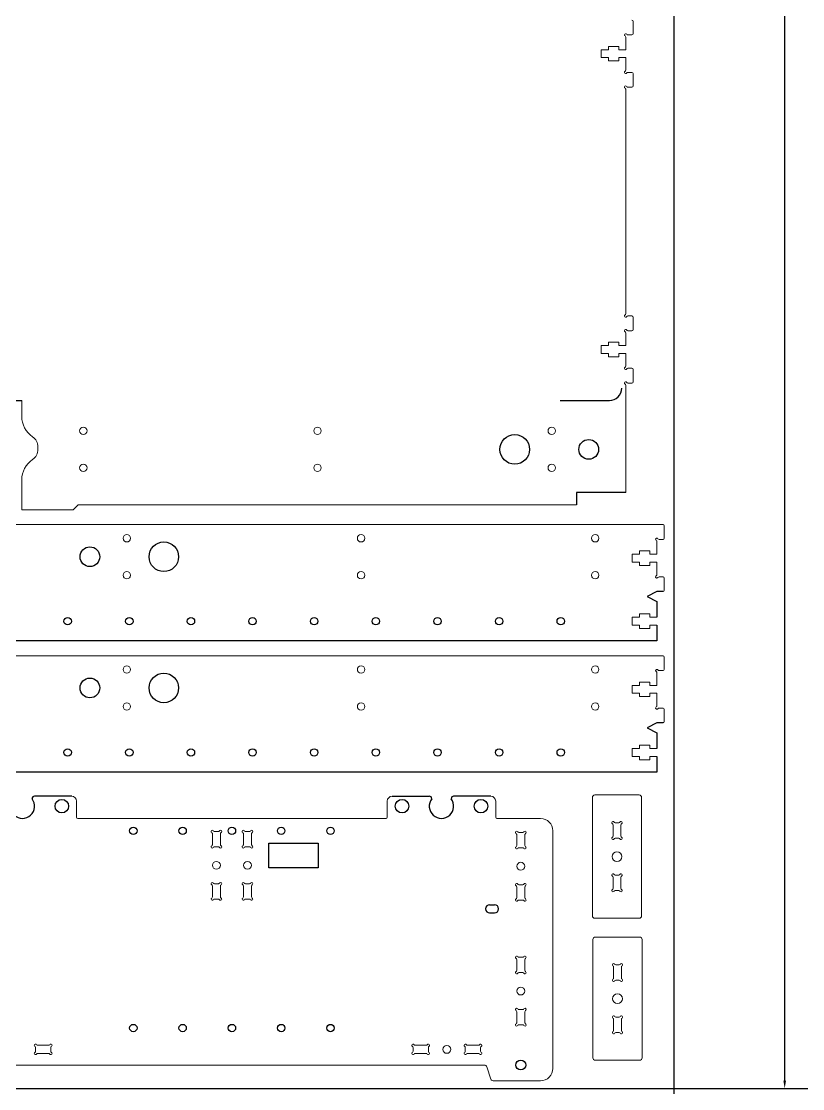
# Model space of a CAD drawing. Header units: millimetres. Extents: x 758 to 1394, y -402 to 605.
# Drawn here: x 1077.2 to 1394.1, y -402 to 30.8 of the extents above; entities that cross this region are included whole.
import ezdxf

# ---------------------------------------------------------------- set-up
doc = ezdxf.new("R2010")
doc.units = ezdxf.units.MM
doc.header["$PDSIZE"] = -1
doc.layers.add('Layer0', color=7, linetype='Continuous', true_color=0xffffff)
doc.dimstyles.new('ISO-25', dxfattribs={"dimtxt": 2.5, "dimasz": 2.5, "dimexe": 1.25, "dimexo": 0.625, "dimtad": 1, "dimtxsty": 'Standard', "dimcen": 2.5, "dimadec": 0, "dimazin": 0, "dimtfac": 1, "dimtmove": 0, "dimatfit": 3, "dimfxl": 1, "dimarcsym": 0})

# ---------------------------------------------------------------- blocks, each defined once
blk = doc.blocks.new('*D19')
at = {"layer": 'Defpoints', "color": 0}
for p in [(1341.88, 554.69), (1341.88, -402.04), (1386.81, -402.04)]:
    blk.add_point(p, dxfattribs=at)
at = {"layer": 'Layer0', "color": 0, "lineweight": -2}
for p, q in [((1342.88, 554.69), (1387.81, 554.69)), ((1386.81, 551.39), (1386.81, 79.89)), ((1386.81, -398.74), (1386.81, 72.76)), ((1342.88, -402.04), (1387.81, -402.04))]:
    blk.add_line(p, q, dxfattribs=at)
at = {"layer": 'Layer0', "color": 0}
for points in [[(1387.36, 551.39), (1386.26, 551.39), (1386.81, 554.69)], [(1386.26, -398.74), (1387.36, -398.74), (1386.81, -402.04)]]:
    blk.add_solid(points, dxfattribs=at)
at = {"layer": 'Layer0', "color": 0, "lineweight": -2, "insert": (1386.81, 76.33), "char_height": 3.5, "attachment_point": 5}
blk.add_mtext('956,73', dxfattribs=at)

msp = doc.modelspace()

# ---------------------------------------------------------------- linework, layer by layer
at = {"color": 7, "linetype": 'Continuous', "lineweight": 15}
for p, q in [((1325.31, 25.837), (1325.31, 30.837)), ((1322.31, 19.337), (1322.31, 24.471)), ((1323.176, 25.337), (1324.81, 25.337)), ((1312.31, 16.137), (1312.31, 19.337)), ((1312.31, 19.337), (1315.31, 19.337)), ((1315.31, 19.337), (1315.31, 20.687)), ((1315.31, 20.687), (1319.51, 20.687)), ((1319.51, 20.687), (1319.51, 19.337)), ((1319.51, 19.337), (1322.31, 19.337)), ((1315.31, 16.137), (1312.31, 16.137)), ((1315.31, 14.787), (1315.31, 16.137)), ((1319.51, 14.787), (1315.31, 14.787)), ((1322.31, 16.137), (1319.51, 16.137)), ((1319.51, 16.137), (1319.51, 14.787)), ((1322.31, 11.003), (1322.31, 16.137)), ((1324.81, 10.137), (1323.176, 10.137)), ((1325.31, 4.637), (1325.31, 9.637)), ((1322.31, -87.797), (1322.31, 3.271)), ((1323.176, 4.137), (1324.81, 4.137)), ((1324.81, -88.663), (1323.176, -88.663)), ((1325.31, -94.163), (1325.31, -89.163)), ((1323.176, -94.663), (1324.81, -94.663)), ((1315.31, -100.663), (1315.31, -99.313)), ((1315.31, -99.313), (1319.51, -99.313)), ((1319.51, -99.313), (1319.51, -100.663)), ((1322.31, -100.663), (1322.31, -95.529)), ((1312.31, -103.863), (1312.31, -100.663)), ((1312.31, -100.663), (1315.31, -100.663)), ((1315.31, -103.863), (1312.31, -103.863)), ((1315.31, -105.213), (1315.31, -103.863)), ((1319.51, -100.663), (1322.31, -100.663)), ((1322.31, -103.863), (1319.51, -103.863)), ((1319.51, -103.863), (1319.51, -105.213)), ((1322.31, -108.997), (1322.31, -103.863)), ((1319.51, -105.213), (1315.31, -105.213)), ((1324.81, -109.863), (1323.176, -109.863)), ((1325.31, -115.363), (1325.31, -110.363)), ((1322.31, -160.263), (1322.31, -116.726)), ((1323.176, -115.863), (1324.81, -115.863)), ((1077.31, -122.926), (1077.31, -129.357)), ((1083.917, -142.738), (1083.917, -141.789)), ((1077.31, -155.17), (1077.31, -167.263)), ((1077.31, -167.263), (1098.205, -167.263)), ((1098.205, -167.263), (1100.205, -165.263)), ((1100.205, -165.263), (1302.31, -165.263)), ((758.462, -173.263), (1337.462, -173.263)), ((1337.962, -173.763), (1337.962, -178.763)), ((1334.961, -180.129), (1334.961, -185.263)), ((1337.462, -179.263), (1335.828, -179.263)), ((1327.961, -185.263), (1324.961, -185.263)), ((1324.961, -185.263), (1324.961, -188.463)), ((1332.161, -183.906), (1327.961, -183.906)), ((1327.961, -183.906), (1327.961, -185.263)), ((1332.161, -185.263), (1332.161, -183.906)), ((1334.961, -185.263), (1332.161, -185.263)), ((1324.961, -188.463), (1327.961, -188.463)), ((1327.961, -188.463), (1327.961, -189.806)), ((1327.961, -189.806), (1332.161, -189.806)), ((1332.161, -188.463), (1334.961, -188.463)), ((1332.161, -189.806), (1332.161, -188.463)), ((1334.961, -188.463), (1334.961, -193.597)), ((1335.828, -194.463), (1337.462, -194.463)), ((1337.962, -194.963), (1337.962, -199.963)), ((1327.961, -210.863), (1324.961, -210.863)), ((1324.961, -210.863), (1324.961, -214.063)), ((1332.161, -209.506), (1327.961, -209.506)), ((1327.961, -209.506), (1327.961, -210.863)), ((1332.161, -210.863), (1332.161, -209.506)), ((1334.961, -210.863), (1332.161, -210.863)), ((1324.961, -214.063), (1327.961, -214.063)), ((1327.961, -214.063), (1327.961, -215.406)), ((1327.961, -215.406), (1332.161, -215.406)), ((1332.161, -214.063), (1334.961, -214.063)), ((1332.161, -215.406), (1332.161, -214.063)), ((758.462, -226.477), (1337.462, -226.477)), ((1337.962, -226.977), (1337.962, -231.977)), ((1334.961, -233.343), (1334.961, -238.477)), ((1337.462, -232.477), (1335.828, -232.477)), ((1332.161, -237.12), (1327.961, -237.12)), ((1327.961, -237.12), (1327.961, -238.477)), ((1332.161, -238.477), (1332.161, -237.12)), ((1327.961, -238.477), (1324.961, -238.477)), ((1324.961, -238.477), (1324.961, -241.677)), ((1324.961, -241.677), (1327.961, -241.677)), ((1327.961, -241.677), (1327.961, -243.02)), ((1334.961, -238.477), (1332.161, -238.477)), ((1332.161, -241.677), (1334.961, -241.677)), ((1332.161, -243.02), (1332.161, -241.677)), ((1334.961, -241.677), (1334.961, -246.811)), ((1327.961, -243.02), (1332.161, -243.02)), ((1335.828, -247.677), (1337.462, -247.677)), ((1337.962, -248.177), (1337.962, -253.177)), ((1332.161, -262.72), (1327.961, -262.72)), ((1327.961, -262.72), (1327.961, -264.077)), ((1332.161, -264.077), (1332.161, -262.72)), ((1327.961, -264.077), (1324.961, -264.077)), ((1324.961, -264.077), (1324.961, -267.277)), ((1324.961, -267.277), (1327.961, -267.277)), ((1327.961, -267.277), (1327.961, -268.62)), ((1334.961, -264.077), (1332.161, -264.077)), ((1332.161, -267.277), (1334.961, -267.277)), ((1332.161, -268.62), (1332.161, -267.277)), ((1327.961, -268.62), (1332.161, -268.62)), ((1099.584, -285.455), (1099.584, -291.957)), ((1225.589, -285.455), (1225.589, -291.957)), ((1269.589, -285.455), (1269.589, -291.957)), ((1308.782, -283.941), (1308.782, -331.941)), ((1327.782, -282.941), (1309.782, -282.941)), ((1328.782, -331.941), (1328.782, -283.941)), ((1225.089, -292.457), (1100.084, -292.457)), ((1287.761, -292.457), (1270.089, -292.457)), ((1319.516, -294.191), (1318.048, -294.191)), ((1154.637, -298.623), (1154.637, -303.091)), ((1157.07, -297.757), (1155.503, -297.757)), ((1157.936, -303.091), (1157.936, -298.623)), ((1167.237, -298.623), (1167.237, -303.091)), ((1169.67, -297.757), (1168.103, -297.757)), ((1170.536, -303.091), (1170.536, -298.623)), ((1280.545, -298.145), (1278.978, -298.145)), ((1292.761, -393.845), (1292.761, -297.457)), ((1317.182, -295.057), (1317.182, -299.625)), ((1320.382, -299.625), (1320.382, -295.057)), ((1278.112, -299.011), (1278.112, -303.479)), ((1281.411, -303.479), (1281.411, -299.011)), ((1318.048, -300.491), (1319.516, -300.491)), ((1155.503, -303.957), (1157.07, -303.957)), ((1168.103, -303.957), (1169.67, -303.957)), ((1278.978, -304.345), (1280.545, -304.345)), ((1319.516, -315.391), (1318.048, -315.391)), ((1154.637, -319.823), (1154.637, -324.291)), ((1157.07, -318.957), (1155.503, -318.957)), ((1157.936, -324.291), (1157.936, -319.823)), ((1167.237, -319.823), (1167.237, -324.291)), ((1169.67, -318.957), (1168.103, -318.957)), ((1170.536, -324.291), (1170.536, -319.823)), ((1278.112, -320.211), (1278.112, -324.679)), ((1280.545, -319.345), (1278.978, -319.345)), ((1281.411, -324.679), (1281.411, -320.211)), ((1317.182, -316.257), (1317.182, -320.825)), ((1320.382, -320.825), (1320.382, -316.257)), ((1318.048, -321.691), (1319.516, -321.691)), ((1155.503, -325.157), (1157.07, -325.157)), ((1168.103, -325.157), (1169.67, -325.157)), ((1278.978, -325.545), (1280.545, -325.545)), ((1309.782, -332.941), (1327.782, -332.941)), ((1308.988, -341.554), (1308.988, -389.554)), ((1327.988, -340.554), (1309.988, -340.554)), ((1328.988, -389.554), (1328.988, -341.554)), ((1278.112, -349.623), (1278.112, -354.091)), ((1280.545, -348.757), (1278.978, -348.757)), ((1281.411, -354.091), (1281.411, -349.623)), ((1278.978, -354.957), (1280.545, -354.957)), ((1317.388, -352.67), (1317.388, -357.238)), ((1319.722, -351.804), (1318.254, -351.804)), ((1320.588, -357.238), (1320.588, -352.67)), ((1318.254, -358.104), (1319.722, -358.104)), ((1278.112, -370.823), (1278.112, -375.291)), ((1280.545, -369.957), (1278.978, -369.957)), ((1281.411, -375.291), (1281.411, -370.823)), ((1278.978, -376.157), (1280.545, -376.157)), ((1317.388, -373.87), (1317.388, -378.438)), ((1319.722, -373.004), (1318.254, -373.004)), ((1320.588, -378.438), (1320.588, -373.87)), ((1318.254, -379.304), (1319.722, -379.304)), ((1088.245, -384.457), (1083.777, -384.457)), ((1241.395, -384.457), (1236.927, -384.457)), ((1262.595, -384.457), (1258.127, -384.457)), ((1082.911, -385.323), (1082.911, -386.891)), ((1083.777, -387.757), (1088.245, -387.757)), ((1089.111, -386.891), (1089.111, -385.323)), ((1236.061, -385.323), (1236.061, -386.891)), ((1236.927, -387.757), (1241.395, -387.757)), ((1242.261, -386.891), (1242.261, -385.323)), ((1257.261, -385.323), (1257.261, -386.891)), ((1258.127, -387.757), (1262.595, -387.757)), ((1263.461, -386.891), (1263.461, -385.323)), ((1060.146, -392.457), (1265.027, -392.457)), ((1265.981, -393.158), (1267.542, -398.143)), ((1309.988, -390.554), (1327.988, -390.554)), ((1268.496, -398.845), (1287.761, -398.845))]:
    msp.add_line(p, q, dxfattribs=at)
at = {"color": 7, "lineweight": -2}
msp.add_line((1057.31, -122.926), (1077.31, -122.926), dxfattribs=at)
for p, q in [((1322.31, -160.263), (1302.31, -160.263)), ((1302.31, -160.263), (1302.31, -165.263)), ((1334.961, -200.463), (1330.961, -202.463)), ((1330.961, -202.463), (1334.961, -204.463)), ((1337.462, -200.463), (1334.961, -200.463)), ((1334.961, -204.463), (1334.961, -210.863)), ((1334.961, -214.063), (1334.961, -220.463)), ((1334.961, -220.463), (760.962, -220.463)), ((1334.961, -253.677), (1330.961, -255.677)), ((1337.462, -253.677), (1334.961, -253.677)), ((1330.961, -255.677), (1334.961, -257.677)), ((1334.961, -257.677), (1334.961, -264.077)), ((1334.961, -267.277), (1334.961, -273.677)), ((1334.961, -273.677), (760.962, -273.677))]:
    msp.add_line(p, q)
at = {"color": 7, "linetype": 'Continuous', "lineweight": 15}
for centre, radius in [((1102.31, -135.263), 1.5), ((1197.31, -135.263), 1.5), ((1292.31, -135.263), 1.5), ((1102.31, -150.263), 1.5), ((1197.31, -150.263), 1.5), ((1292.31, -150.263), 1.5), ((1119.962, -178.813), 1.5), ((1214.962, -178.813), 1.5), ((1309.962, -178.813), 1.5), ((1119.962, -193.813), 1.5), ((1214.962, -193.813), 1.5), ((1309.962, -193.813), 1.5), ((1119.962, -232.027), 1.5), ((1214.962, -232.027), 1.5), ((1309.962, -232.027), 1.5), ((1119.962, -247.027), 1.5), ((1214.962, -247.027), 1.5), ((1309.962, -247.027), 1.5), ((1318.782, -307.941), 2), ((1156.286, -311.457), 1.6), ((1168.886, -311.457), 1.6), ((1279.761, -311.845), 1.6), ((1279.761, -362.457), 1.6), ((1318.988, -365.554), 2), ((1249.761, -386.107), 1.6)]:
    msp.add_circle(centre, radius, dxfattribs=at)
for centre, radius in [((1277.31, -142.763), 6), ((1307.31, -142.763), 4), ((1134.962, -186.313), 6), ((1104.962, -186.313), 4), ((1134.962, -239.527), 6), ((1104.962, -239.527), 4)]:
    msp.add_circle(centre, radius)
for centre, radius, start, end in [((1324.81, 30.837), 0.5, 0.00011, 90.00011), ((1322.31, 25.337), 0.5, 30.00007, 239.99968), ((1321.81, 24.471), 0.5, 0.00008, 59.9998), ((1323.176, 25.837), 0.5, 210, 270), ((1324.81, 25.837), 0.5, 270.00011, 0.00011), ((1322.31, 10.137), 0.5, 119.99995, 329.99988), ((1321.81, 11.003), 0.5, 300, 0.00063), ((1323.176, 9.637), 0.5, 89.99996, 149.9998), ((1324.81, 9.637), 0.5, 0.00011, 90.00011), ((1322.31, 4.137), 0.5, 30.00007, 239.99968), ((1323.176, 4.637), 0.5, 210, 270), ((1324.81, 4.637), 0.5, 270.00011, 0.00011), ((1321.81, 3.271), 0.5, 0.00008, 59.9998), ((1322.31, -88.663), 0.5, 119.99995, 329.99988), ((1321.81, -87.797), 0.5, 300, 0), ((1323.176, -89.163), 0.5, 89.99996, 149.9998), ((1324.81, -89.163), 0.5, 0, 90), ((1322.31, -94.663), 0.5, 30.00003, 239.99965), ((1321.81, -95.529), 0.5, 359.99993, 59.99977), ((1323.176, -94.163), 0.5, 209.99997, 269.99997), ((1324.81, -94.163), 0.5, 270.00011, 0.00011), ((1322.31, -109.863), 0.5, 119.99995, 329.99988), ((1321.81, -108.997), 0.5, 300, 0), ((1323.176, -110.363), 0.5, 89.99996, 149.9998), ((1324.81, -110.363), 0.5, 0, 90), ((1322.31, -115.863), 0.5, 30.00005, 239.99966), ((1321.81, -116.729), 0.5, 0.4297, 59.99978), ((1323.176, -115.363), 0.5, 209.99998, 269.99998), ((1324.81, -115.363), 0.5, 270.00011, 0.00011), ((1087.31, -129.357), 10, 180, 235.97725), ((1078.917, -141.789), 5, 0, 55.97725), ((1078.917, -142.738), 5, 304.02275, 0), ((1087.31, -155.17), 10, 124.02275, 180), ((1337.462, -173.763), 0.5, 0, 90), ((1334.961, -179.263), 0.5, 30.00005, 239.99995), ((1334.461, -180.129), 0.5, 0, 59.99995), ((1335.828, -178.763), 0.5, 210.00005, 270), ((1337.462, -178.763), 0.5, 270, 0), ((1334.961, -194.463), 0.5, 120, 330), ((1334.461, -193.597), 0.5, 300, 0), ((1335.828, -194.963), 0.5, 90, 150), ((1337.462, -194.963), 0.5, 0, 90), ((1337.462, -199.963), 0.5, 270, 0), ((1337.462, -226.977), 0.5, 0, 90), ((1334.961, -232.477), 0.5, 30.00005, 239.99995), ((1334.461, -233.343), 0.5, 0, 59.99995), ((1335.828, -231.977), 0.5, 210.00005, 270), ((1337.462, -231.977), 0.5, 270, 0), ((1334.961, -247.677), 0.5, 120, 330), ((1334.461, -246.811), 0.5, 300, 0), ((1335.828, -248.177), 0.5, 90, 150), ((1337.462, -248.177), 0.5, 0, 90), ((1337.462, -253.177), 0.5, 270, 0), ((1097.584, -285.455), 2, 0, 90), ((1227.589, -285.455), 2, 90, 180), ((1267.589, -285.455), 2, 0, 90), ((1309.782, -283.941), 1, 90, 180), ((1327.782, -283.941), 1, 0, 90), ((1100.084, -291.957), 0.5, 180, 270), ((1225.089, -291.957), 0.5, 270, 0), ((1270.089, -291.957), 0.5, 180, 270), ((1287.761, -297.457), 5, 0, 90), ((1317.182, -294.191), 0.5, 30, 240), ((1318.048, -293.691), 0.5, 210, 270), ((1319.516, -293.691), 0.5, 270, 330), ((1320.382, -294.191), 0.5, 300, 150), ((1154.637, -297.757), 0.5, 30.00035, 240.00004), ((1154.137, -298.623), 0.5, 0.00004, 60.00011), ((1155.503, -297.257), 0.5, 210.00031, 270.00011), ((1157.07, -297.257), 0.5, 269.99993, 330), ((1157.936, -297.757), 0.5, 300.00024, 149.99993), ((1158.436, -298.623), 0.5, 120.0002, 180), ((1167.237, -297.757), 0.5, 30.00035, 240.00004), ((1166.737, -298.623), 0.5, 0.00004, 60.00011), ((1168.103, -297.257), 0.5, 210.00031, 270.00011), ((1169.67, -297.257), 0.5, 269.99993, 330), ((1170.536, -297.757), 0.5, 300.00024, 149.99993), ((1171.036, -298.623), 0.5, 120.0002, 180), ((1278.112, -298.145), 0.5, 29.99996, 239.99965), ((1277.612, -299.011), 0.5, 359.99989, 59.99969), ((1278.978, -297.645), 0.5, 209.99989, 269.99984), ((1280.545, -297.645), 0.5, 269.99996, 329.99976), ((1281.411, -298.145), 0.5, 299.99983, 149.99984), ((1281.911, -299.011), 0.5, 119.99996, 180.00003), ((1316.682, -295.057), 0.5, 0, 60), ((1320.882, -295.057), 0.5, 120, 180), ((1317.182, -300.491), 0.5, 120, 330), ((1316.682, -299.625), 0.5, 300, 0), ((1318.048, -300.991), 0.5, 90, 150), ((1319.516, -300.991), 0.5, 30, 90), ((1320.382, -300.491), 0.5, 210, 60), ((1320.882, -299.625), 0.5, 180, 240), ((1154.637, -303.957), 0.5, 120.00035, 330.00004), ((1154.137, -303.091), 0.5, 299.99947, 359.99969), ((1155.503, -304.457), 0.5, 90.00004, 150.00011), ((1157.07, -304.457), 0.5, 30.0002, 90), ((1157.936, -303.957), 0.5, 210.00024, 59.99993), ((1158.436, -303.091), 0.5, 180.00005, 240), ((1167.237, -303.957), 0.5, 120.00035, 330.00004), ((1166.737, -303.091), 0.5, 299.99947, 359.99969), ((1168.103, -304.457), 0.5, 90.00004, 150.00011), ((1169.67, -304.457), 0.5, 30.0002, 90), ((1170.536, -303.957), 0.5, 210.00024, 59.99993), ((1171.036, -303.091), 0.5, 180.00005, 240), ((1278.112, -304.345), 0.5, 119.99996, 329.99965), ((1277.612, -303.479), 0.5, 299.99978, 359.99979), ((1278.978, -304.845), 0.5, 89.99989, 149.99969), ((1280.545, -304.845), 0.5, 29.99996, 89.99992), ((1281.411, -304.345), 0.5, 210.00003, 59.99972), ((1281.911, -303.479), 0.5, 179.99996, 239.99976), ((1317.182, -315.391), 0.5, 30, 240), ((1316.682, -316.257), 0.5, 0, 60), ((1318.048, -314.891), 0.5, 210, 270), ((1319.516, -314.891), 0.5, 270, 330), ((1320.382, -315.391), 0.5, 300, 150), ((1320.882, -316.257), 0.5, 120, 180), ((1154.637, -318.957), 0.5, 30.00035, 240.00004), ((1154.137, -319.823), 0.5, 0.00016, 60.00011), ((1155.503, -318.457), 0.5, 210.00031, 270.00011), ((1157.07, -318.457), 0.5, 269.99993, 330), ((1157.936, -318.957), 0.5, 300.00012, 150.00013), ((1158.436, -319.823), 0.5, 120.0002, 180), ((1167.237, -318.957), 0.5, 30.00035, 240.00004), ((1166.737, -319.823), 0.5, 0.00016, 60.00011), ((1168.103, -318.457), 0.5, 210.00031, 270.00011), ((1169.67, -318.457), 0.5, 269.99993, 330), ((1170.536, -318.957), 0.5, 300.00012, 150.00013), ((1171.036, -319.823), 0.5, 120.0002, 180), ((1278.112, -319.345), 0.5, 29.99976, 239.99977), ((1277.612, -320.211), 0.5, 359.99989, 59.99969), ((1278.978, -318.845), 0.5, 209.99989, 269.99984), ((1280.545, -318.845), 0.5, 269.99996, 329.99976), ((1281.411, -319.345), 0.5, 299.99983, 149.99984), ((1281.911, -320.211), 0.5, 119.99996, 179.99992), ((1154.137, -324.291), 0.5, 299.99947, 359.99969), ((1158.436, -324.291), 0.5, 180.00005, 240), ((1166.737, -324.291), 0.5, 299.99947, 359.99969), ((1171.036, -324.291), 0.5, 180.00005, 240), ((1317.182, -321.691), 0.5, 120, 330), ((1316.682, -320.825), 0.5, 300, 0), ((1318.048, -322.191), 0.5, 90, 150), ((1319.516, -322.191), 0.5, 30, 90), ((1320.382, -321.691), 0.5, 210, 60), ((1320.882, -320.825), 0.5, 180, 240), ((1154.637, -325.157), 0.5, 120.00023, 330.00024), ((1155.503, -325.657), 0.5, 90.00004, 150.00011), ((1157.07, -325.657), 0.5, 30.0002, 90), ((1157.936, -325.157), 0.5, 210.00024, 59.99993), ((1167.237, -325.157), 0.5, 120.00023, 330.00024), ((1168.103, -325.657), 0.5, 90.00004, 150.00011), ((1169.67, -325.657), 0.5, 30.0002, 90), ((1170.536, -325.157), 0.5, 210.00024, 59.99993), ((1278.112, -325.545), 0.5, 119.99996, 329.99965), ((1277.612, -324.679), 0.5, 299.99978, 359.99979), ((1278.978, -326.045), 0.5, 89.99989, 149.99969), ((1280.545, -326.045), 0.5, 29.99996, 89.99992), ((1281.411, -325.545), 0.5, 209.99983, 59.99984), ((1281.911, -324.679), 0.5, 179.99996, 239.99976), ((1309.782, -331.941), 1, 180, 270), ((1327.782, -331.941), 1, 270, 0), ((1309.988, -341.554), 1, 90, 180), ((1327.988, -341.554), 1, 0, 90), ((1278.112, -348.757), 0.5, 29.99996, 239.99965), ((1277.612, -349.623), 0.5, 359.99989, 59.99969), ((1278.978, -348.257), 0.5, 209.99989, 269.99984), ((1280.545, -348.257), 0.5, 269.99996, 329.99976), ((1281.411, -348.757), 0.5, 299.99983, 149.99984), ((1281.911, -349.623), 0.5, 119.99996, 180.00003), ((1278.112, -354.957), 0.5, 119.99996, 329.99965), ((1277.612, -354.091), 0.5, 299.99978, 359.99979), ((1278.978, -355.457), 0.5, 89.99989, 149.99969), ((1280.545, -355.457), 0.5, 29.99996, 89.99992), ((1281.411, -354.957), 0.5, 210.00003, 59.99972), ((1281.911, -354.091), 0.5, 179.99996, 239.99976), ((1317.388, -351.804), 0.5, 30, 240), ((1316.888, -352.67), 0.5, 0, 60), ((1318.254, -351.304), 0.5, 210, 270), ((1319.722, -351.304), 0.5, 270, 330), ((1320.588, -351.804), 0.5, 300, 150), ((1321.088, -352.67), 0.5, 120, 180), ((1317.388, -358.104), 0.5, 120, 330), ((1316.888, -357.238), 0.5, 300, 0), ((1318.254, -358.604), 0.5, 90, 150), ((1319.722, -358.604), 0.5, 30, 90), ((1320.588, -358.104), 0.5, 210, 60), ((1321.088, -357.238), 0.5, 180, 240), ((1278.112, -369.957), 0.5, 29.99976, 239.99977), ((1277.612, -370.823), 0.5, 359.99989, 59.99969), ((1278.978, -369.457), 0.5, 209.99989, 269.99984), ((1280.545, -369.457), 0.5, 269.99996, 329.99976), ((1281.411, -369.957), 0.5, 299.99983, 149.99984), ((1281.911, -370.823), 0.5, 119.99996, 179.99992), ((1278.112, -376.157), 0.5, 119.99996, 329.99965), ((1277.612, -375.291), 0.5, 299.99978, 359.99979), ((1278.978, -376.657), 0.5, 89.99989, 149.99969), ((1280.545, -376.657), 0.5, 29.99996, 89.99992), ((1281.411, -376.157), 0.5, 209.99983, 59.99984), ((1281.911, -375.291), 0.5, 179.99996, 239.99976), ((1317.388, -373.004), 0.5, 30, 240), ((1316.888, -373.87), 0.5, 0, 60), ((1318.254, -372.504), 0.5, 210, 270), ((1319.722, -372.504), 0.5, 270, 330), ((1320.588, -373.004), 0.5, 300, 150), ((1321.088, -373.87), 0.5, 120, 180), ((1317.388, -379.304), 0.5, 120, 330), ((1316.888, -378.438), 0.5, 300, 0), ((1318.254, -379.804), 0.5, 90, 150), ((1319.722, -379.804), 0.5, 30, 90), ((1320.588, -379.304), 0.5, 210, 60), ((1321.088, -378.438), 0.5, 180, 240), ((1082.911, -384.457), 0.5, 30.00035, 240.00004), ((1082.411, -385.323), 0.5, 0.00004, 60.00011), ((1083.777, -383.957), 0.5, 209.99947, 269.99969), ((1088.245, -383.957), 0.5, 270.00004, 330.00011), ((1089.111, -384.457), 0.5, 300.00035, 150.00004), ((1089.611, -385.323), 0.5, 120.00031, 180.00011), ((1236.061, -384.457), 0.5, 30.00023, 240.00024), ((1235.561, -385.323), 0.5, 0.00004, 60.00011), ((1236.927, -383.957), 0.5, 209.99947, 269.99969), ((1241.395, -383.957), 0.5, 270.00016, 330.00011), ((1242.261, -384.457), 0.5, 300.00035, 150.00004), ((1242.761, -385.323), 0.5, 120.00031, 180.00011), ((1257.261, -384.457), 0.5, 30.00035, 240.00004), ((1256.761, -385.323), 0.5, 0.00004, 60.00011), ((1258.127, -383.957), 0.5, 209.99947, 269.99969), ((1262.595, -383.957), 0.5, 270.00004, 330.00011), ((1263.461, -384.457), 0.5, 300.00035, 150.00004), ((1263.961, -385.323), 0.5, 120.00031, 180.00011), ((1082.911, -387.757), 0.5, 120.00024, 329.99993), ((1082.411, -386.891), 0.5, 300.0002, 0), ((1083.777, -388.257), 0.5, 90.00005, 150), ((1088.245, -388.257), 0.5, 30.0002, 90), ((1089.111, -387.757), 0.5, 210.00024, 59.99993), ((1089.611, -386.891), 0.5, 179.99993, 240), ((1236.061, -387.757), 0.5, 120.00024, 329.99993), ((1235.561, -386.891), 0.5, 300.0002, 0), ((1236.927, -388.257), 0.5, 90.00005, 150), ((1241.395, -388.257), 0.5, 30.0002, 90), ((1242.261, -387.757), 0.5, 210.00012, 60.00013), ((1242.761, -386.891), 0.5, 179.99993, 240), ((1257.261, -387.757), 0.5, 120.00024, 329.99993), ((1256.761, -386.891), 0.5, 300.0002, 0), ((1258.127, -388.257), 0.5, 90.00005, 150), ((1262.595, -388.257), 0.5, 30.0002, 90), ((1263.461, -387.757), 0.5, 210.00024, 59.99993), ((1263.961, -386.891), 0.5, 179.99993, 240), ((1309.988, -389.554), 1, 180, 270), ((1327.988, -389.554), 1, 270, 0), ((1265.027, -393.457), 1, 17.38569, 90), ((1287.761, -393.845), 5, 269.99998, 0), ((1268.496, -397.845), 1, 197.38569, 270)]:
    msp.add_arc(centre, radius, start, end, dxfattribs=at)
at = {"layer": 'Defpoints', "lineweight": -2}
msp.add_line((1295.688, -122.926), (1315.688, -122.926), dxfattribs=at)
msp.add_arc((1315.688, -117.926), 5, 270, 360, dxfattribs=at)
at = {"layer": 'Layer0', "color": 7, "lineweight": -2}
for p, q in [((1097.584, -283.455), (1082.524, -283.459)), ((1227.589, -283.455), (1242.649, -283.459)), ((1267.589, -283.455), (1252.529, -283.459)), ((1177.586, -302.457), (1197.586, -302.457)), ((1177.586, -312.457), (1177.586, -302.457)), ((1197.586, -302.457), (1197.586, -312.457)), ((1197.586, -312.457), (1177.586, -312.457)), ((1267.111, -327.445), (1269.111, -327.445)), ((1267.111, -330.745), (1269.111, -330.745))]:
    msp.add_line(p, q, dxfattribs=at)
at = {"layer": 'Layer0', "color": 2, "lineweight": -2}
for p, direction in [((1341.881, -257.492), (0, -1)), ((758.284, -402.041), (1, 0))]:
    msp.add_xline(p, direction, dxfattribs=at)
at = {"layer": 'Layer0', "color": 7, "lineweight": -2}
for centre, radius in [((1095.962, -212.463), 1.5), ((1120.962, -212.463), 1.5), ((1145.962, -212.463), 1.5), ((1170.962, -212.463), 1.5), ((1195.962, -212.463), 1.5), ((1220.962, -212.463), 1.5), ((1245.962, -212.463), 1.5), ((1270.962, -212.463), 1.5), ((1295.962, -212.463), 1.5), ((1095.962, -265.677), 1.5), ((1120.962, -265.677), 1.5), ((1145.962, -265.677), 1.5), ((1170.962, -265.677), 1.5), ((1195.962, -265.677), 1.5), ((1220.962, -265.677), 1.5), ((1245.962, -265.677), 1.5), ((1270.962, -265.677), 1.5), ((1295.962, -265.677), 1.5), ((1093.584, -287.455), 2.75), ((1231.589, -287.455), 2.75), ((1263.589, -287.455), 2.75), ((1122.586, -297.457), 1.5), ((1142.586, -297.457), 1.5), ((1162.586, -297.457), 1.5), ((1182.586, -297.457), 1.5), ((1202.586, -297.457), 1.5), ((1122.586, -377.457), 1.5), ((1142.586, -377.457), 1.5), ((1162.586, -377.457), 1.5), ((1182.586, -377.457), 1.5), ((1202.586, -377.457), 1.5), ((1279.761, -392.457), 2)]:
    msp.add_circle(centre, radius, dxfattribs=at)
for centre, radius, start, end in [((1077.584, -287.455), 4.95, 142.74788, 37.25212), ((1082.524, -284.459), 1, 90, 180), ((1247.589, -287.455), 4.95, 142.74788, 37.25212), ((1242.649, -284.459), 1, 0, 90), ((1252.529, -284.459), 1, 90, 180), ((1267.111, -329.095), 1.65, 90, 270), ((1269.111, -329.095), 1.65, 270, 90)]:
    msp.add_arc(centre, radius, start, end, dxfattribs=at)

# ---------------------------------------------------------------- dimensions: what is measured, and where the dimension line sits
at = {"layer": 'Layer0', "color": 2, "lineweight": -2}
dim = msp.add_linear_dim(base=(1386.808, -402.041), p1=(1341.881, 554.692), p2=(1341.881, -402.041), angle=90, dimstyle='ISO-25', override={"dimtxt": 3.5, "dimasz": 3.302, "dimexe": 1, "dimexo": 1, "dimgap": 1.524, "dimtih": 1, "dimtoh": 1, "dimzin": 0, "dimadec": 2, "dimtzin": 0}, dxfattribs=at)
dim.commit()
dim.dimension.update_dxf_attribs({"geometry": '*D19', "text_midpoint": (1386.808, 76.325)})

doc.saveas('drawing.dxf')
